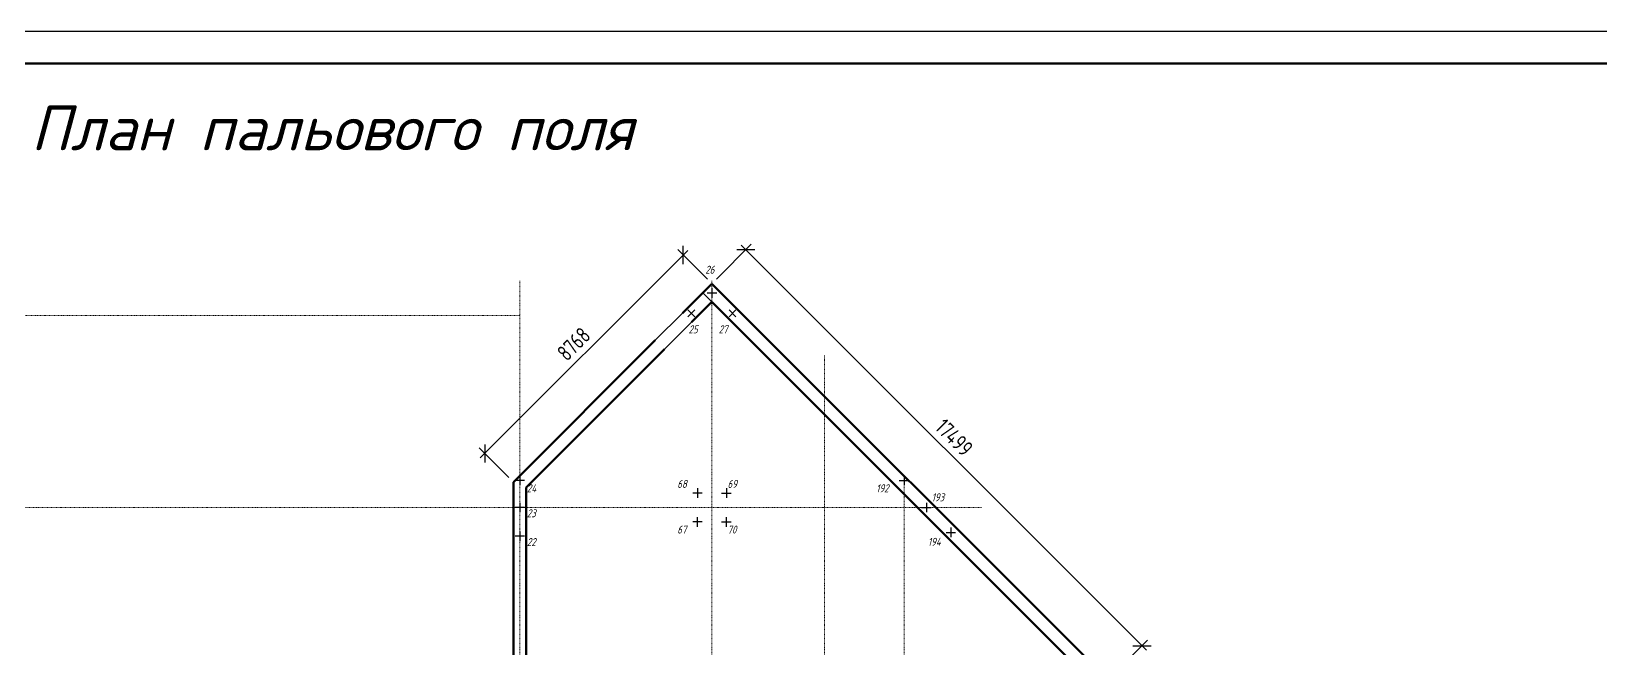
# Model space of a CAD drawing. Header units: millimetres. Extents: x 217525 to 325743, y -20439 to 118252.
# Drawn here: x 221144 to 221389, y -19941 to -19844.6 of the extents above; entities that cross this region are included whole.
import ezdxf

# ---------------------------------------------------------------- set-up
doc = ezdxf.new("R2010")
doc.units = ezdxf.units.MM
doc.linetypes.add('DASHDOT', pattern=[1, 0.5, -0.25, 0, -0.25])
doc.linetypes.add('K5LT_THIN_INCLUDED_TO_HATCHING', pattern=[0])
for name, color, linetype, lineweight in [('RAMKA', 7, 'Continuous', 35), ('tonkie', 7, 'Continuous', 15), ('ВІСЬ', 197, 'DASHDOT', 15), ('Зовнішня стіна', 32, 'Continuous', 50), ('Колони', 20, 'Continuous', 50), ('Тонкая', 250, 'Continuous', 18)]:
    doc.layers.add(name, color=color, linetype=linetype, lineweight=lineweight)
doc.styles.add('ГОСТ 2.304', font='CS_Gost2304.shx')
doc.styles.add('РОЗМІР', font='isocpeur.ttf', dxfattribs={"width": 0.75})
doc.styles.add('Стиль1', font='isocpeui.ttf', dxfattribs={"height": 2.5})
doc.dimstyles.new('200', dxfattribs={"dimscale": 100, "dimtxt": 2.5, "dimasz": 2, "dimexe": 1.2, "dimexo": 1, "dimgap": 1, "dimtad": 1, "dimdec": 0, "dimlfac": 2, "dimzin": 0, "dimdsep": 46, "dimtxsty": 'РОЗМІР', "dimblk": 'OBLIQUE', "dimcen": 0.7, "dimdle": 1, "dimadec": 0, "dimazin": 0, "dimtfac": 1, "dimtdec": 0, "dimtix": 1, "dimtofl": 0, "dimtmove": 1, "dimatfit": 3, "dimfxl": 0.18, "dimtolj": 1, "dimtzin": 0, "dimarcsym": 0})

# ---------------------------------------------------------------- blocks, each defined once
blk = doc.blocks.new('_Oblique')
at = {"color": 0, "linetype": 'ByBlock', "lineweight": -2}
blk.add_line((-0.5, -0.5), (0.5, 0.5), dxfattribs=at)
blk = doc.blocks.new('*D1181')
at = {"layer": 'Defpoints', "color": 0, "ltscale": 10, "transparency": 16777216}
for p in [(25199, 23556), (25647, 23108), (22547, 20008)]:
    blk.add_point(p, dxfattribs=at)
at = {"layer": 'tonkie', "color": 0, "lineweight": -2, "ltscale": 10, "transparency": 16777216}
for p, q in [((22028, 20385), (25270, 23627)), ((25577, 23178), (25114, 23641)), ((22477, 20078), (22014, 20541))]:
    blk.add_line(p, q, dxfattribs=at)
at = {"layer": 'tonkie', "color": 0, "lineweight": -2, "ltscale": 10, "transparency": 16777216, "xscale": 200, "yscale": 200, "zscale": 200}
for p, rotation in [((25199, 23556), 44.99994123847678), ((22099, 20456), 224.9999412384768)]:
    blk.add_blockref('_Oblique', p, dxfattribs=dict(at, rotation=rotation))
at = {"layer": 'tonkie', "color": 0, "lineweight": 18, "ltscale": 10, "transparency": 16777216, "insert": (23490, 22165), "char_height": 250, "attachment_point": 5, "rotation": 44.9999, "style": 'РОЗМІР'}
blk.add_mtext('\\A1;8768', dxfattribs=at)
blk = doc.blocks.new('*D1152')
at = {"layer": 'Defpoints', "color": 0, "ltscale": 10, "transparency": 16777216}
for p in [(259607, -28684), (266324, -34341), (265794, -34871)]:
    blk.add_point(p, dxfattribs=at)
at = {"layer": 'tonkie', "color": 0, "lineweight": -2, "ltscale": 10, "transparency": 16777216}
for p, q in [((259678, -28613), (260222, -28069)), ((260066, -28083), (266395, -34412)), ((265865, -34800), (266409, -34256))]:
    blk.add_line(p, q, dxfattribs=at)
at = {"layer": 'tonkie', "color": 0, "lineweight": -2, "ltscale": 10, "transparency": 16777216, "xscale": 200, "yscale": 200, "zscale": 200}
for p, rotation in [((260137, -28154), 135.0000168373661), ((266324, -34341), 315.000016837366)]:
    blk.add_blockref('_Oblique', p, dxfattribs=dict(at, rotation=rotation))
at = {"layer": 'tonkie', "color": 0, "lineweight": 18, "ltscale": 10, "transparency": 16777216, "insert": (263390, -31088), "char_height": 250, "attachment_point": 5, "rotation": 315, "style": 'РОЗМІР'}
blk.add_mtext('\\A1;17499', dxfattribs=at)
blk = doc.blocks.new('A$C73322EC5')
at = {"color": 2}
for p, q in [((25647.43, 23036.04), (25647.43, 22886.04)), ((25722.43, 22961.04), (25572.43, 22961.04)), ((25379.43, 22698.12), (25273.37, 22592.05)), ((25379.43, 22592.05), (25273.37, 22698.12)), ((25915.42, 22698.12), (26021.49, 22592.05)), ((25915.42, 22592.05), (26021.49, 22698.12)), ((22647.43, 20107.54), (22647.43, 19957.54)), ((28647.43, 20107.54), (28647.43, 19957.54)), ((22722.43, 20032.54), (22572.43, 20032.54)), ((25422.43, 19910.55), (25422.43, 19760.55)), ((25872.43, 19910.55), (25872.43, 19760.55)), ((28572.43, 20032.54), (28722.43, 20032.54)), ((22722.43, 19610.55), (22572.43, 19610.55)), ((22647.43, 19685.55), (22647.43, 19535.55)), ((25497.43, 19835.55), (25347.43, 19835.55)), ((25797.43, 19835.55), (25947.43, 19835.55)), ((28920.89, 19610.55), (29070.89, 19610.55)), ((28995.89, 19685.55), (28995.89, 19535.55)), ((25497.43, 19385.55), (25347.43, 19385.55)), ((25422.43, 19310.55), (25422.43, 19460.55)), ((25797.43, 19385.55), (25947.43, 19385.55)), ((25872.43, 19310.55), (25872.43, 19460.55)), ((22722.43, 19160.55), (22572.43, 19160.55)), ((22647.43, 19235.55), (22647.43, 19085.55)), ((29303.55, 19220.82), (29453.55, 19220.82)), ((29378.55, 19295.82), (29378.55, 19145.82))]:
    blk.add_line(p, q, dxfattribs=at)
at = {"ltscale": 100}
blk.add_line((25647.43, 22824.69), (25506.01, 22966.11), dxfattribs=at)
at = {"layer": 'tonkie', "color": 0, "linetype": 'K5LT_THIN_INCLUDED_TO_HATCHING'}
for p, q in [((24763.55, 22223.66), (25187.82, 22647.92)), ((24904.97, 22082.24), (25329.24, 22506.5))]:
    blk.add_line(p, q, dxfattribs=at)
at = {"layer": 'tonkie', "color": 0}
blk.add_line((28754.5, 19717.62), (28481.44, 19990.69), dxfattribs=at)
at = {"layer": 'ВІСЬ', "color": 0, "ltscale": 10}
for p, q in [((22647.43, 1000), (22647.43, 23157.32)), ((25647.43, 1000), (25647.43, 23157.32)), ((22647.43, 22610.55), (1000, 22610.55)), ((27404.79, 1000.02), (27404.79, 21982.82)), ((28647.43, 1000), (28647.43, 20048.96)), ((29857.18, 19610.55), (1000, 19610.55))]:
    blk.add_line(p, q, dxfattribs=at)
at = {"layer": 'Зовнішня стіна', "color": 0}
for p, q in [((25187.81, 22647.92), (25647.43, 23107.54)), ((25647.43, 23107.54), (31834.41, 16920.55)), ((25647.43, 22824.69), (25329.24, 22506.5)), ((31751.57, 16720.55), (25647.43, 22824.69)), ((22547.43, 20007.54), (24763.55, 22223.66)), ((22747.43, 19924.7), (24904.97, 22082.24)), ((22547.43, 20007.54), (22547.43, 16920.55)), ((22747.43, 19924.7), (22747.43, 16720.55))]:
    blk.add_line(p, q, dxfattribs=at)
at = {"layer": 'Колони', "color": 0}
for p, q in [((22547.43, 19710.55), (22547.43, 19510.55)), ((22747.43, 19510.55), (22747.43, 19710.55))]:
    blk.add_line(p, q, dxfattribs=at)
at = {"color": 7, "linetype": 'Continuous', "style": 'ГОСТ 2.304', "oblique": 15}
for s, p in [('26', (25543.38, 23262.66)), ('25', (25282.59, 22331.73)), ('27', (25752.87, 22331.73)), ('24', (22758.03, 19848.34)), ('68', (25106.07, 19916.86)), ('69', (25891, 19916.86)), ('192', (28212.84, 19848.34)), ('193', (29078.66, 19707.84)), ('23', (22758.03, 19458.42)), ('22', (22758.03, 19008.42)), ('67', (25106.07, 19203.69)), ('70', (25891, 19203.69)), ('194', (29020.22, 19012.46))]:
    blk.add_text(s, height=125, dxfattribs=at).set_placement(p)
at = {"layer": 'tonkie', "color": 0, "lineweight": 18, "ltscale": 10}
dim = blk.add_aligned_dim(p1=(22547.43, 20007.54), p2=(25647.43, 23107.54), distance=634.31, dimstyle='200', dxfattribs=at)
dim.commit()
dim.dimension.update_dxf_attribs({"geometry": '*D1181', "text_midpoint": (23489.81, 22165.16)})
dim = blk.add_aligned_dim(p1=(25647.43, 23107.54), p2=(31834.41, 16920.55), distance=749.71, dimstyle='200', dxfattribs=at)
dim.commit()
dim.dimension.update_dxf_attribs({"geometry": '*D1152', "text_midpoint": (29430.15, 20703.27), "insert": (-233959.49, 51791.64)})

msp = doc.modelspace()

# ---------------------------------------------------------------- linework, layer by layer
at = {"color": 1}
msp.add_line((221750.8992, -19844.611), (220909.8992, -19844.611), dxfattribs=at)
at = {"layer": 'RAMKA', "color": 7, "lineweight": 70}
msp.add_line((221745.8992, -19849.611), (220929.8992, -19849.611), dxfattribs=at)

# ---------------------------------------------------------------- block references
at = {"ltscale": 100, "xscale": 0.01, "yscale": 0.01, "zscale": 0.01}
msp.add_blockref('A$C73322EC5', (220993.7682, -20115.1015), dxfattribs=at)

# ---------------------------------------------------------------- texts
at = {"layer": 'Тонкая', "color": 7, "style": 'Стиль1'}
msp.add_text('План пальового поля', height=7, dxfattribs=at).set_placement((221143.8607, -19863.2))

doc.saveas('drawing.dxf')
